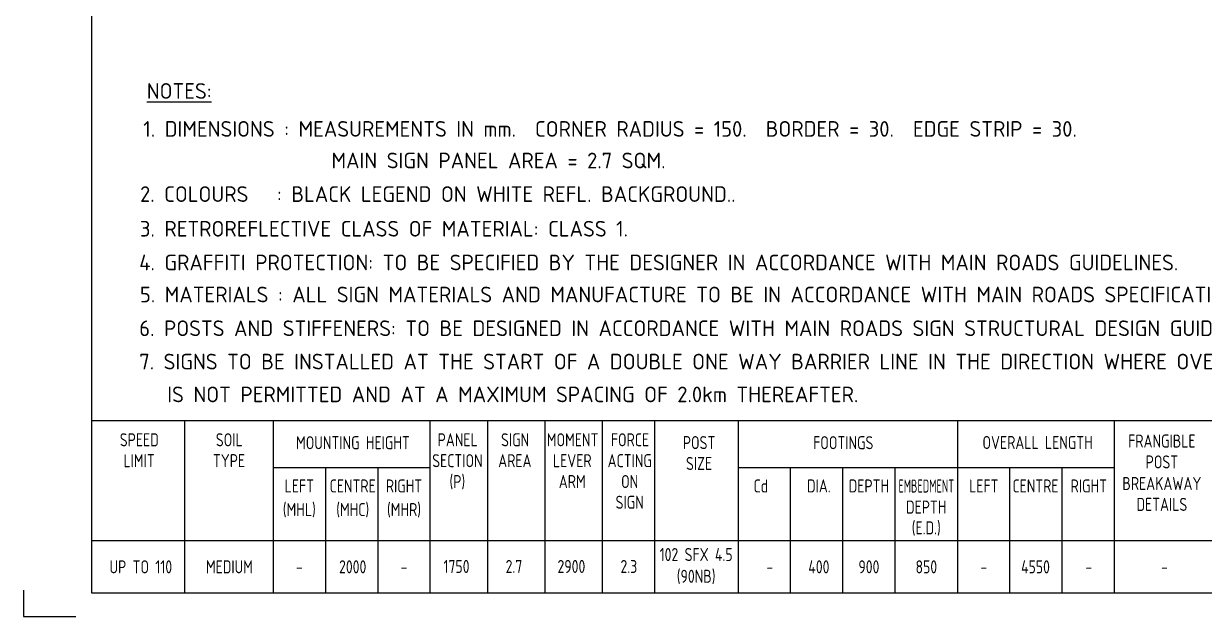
# Model space of a CAD drawing. Header units: inches. Extents: x 0 to 420, y 0 to 297.
# Drawn here: x 0 to 226.1, y 0 to 113.6 of the extents above; entities that cross this region are included whole.
import ezdxf
from ezdxf.enums import TextEntityAlignment as Align

# ---------------------------------------------------------------- set-up
doc = ezdxf.new("R2010")
doc.units = ezdxf.units.IN
doc.header["$MEASUREMENT"] = 0
for name, color, linetype in [('L25', 1, 'Continuous'), ('T25', 1, 'Continuous'), ('TBLK18', 4, 'Continuous'), ('TBLK25', 1, 'Continuous'), ('TBLK35', 3, 'Continuous'), ('TBLK50', 7, 'Continuous')]:
    doc.layers.add(name, color=color, linetype=linetype)
doc.styles.add('ISO', font='iso3098b.shx')

# ---------------------------------------------------------------- blocks, each defined once
blk = doc.blocks.new('A3BBLK')
at = {"layer": 'TBLK25'}
for p, q in [((0, 5), (0, 0)), ((0, 0), (10, 0))]:
    blk.add_line(p, q, dxfattribs=at)
at = {"layer": 'TBLK50'}
for p, q in [((13, 292.5), (13, 4.5)), ((13, 4.5), (415.5, 4.5))]:
    blk.add_line(p, q, dxfattribs=at)
blk = doc.blocks.new('TBLK NO LA')
blk.add_blockref('A3BBLK', (0, 0))
at = {"layer": 'TBLK18', "style": 'ISO'}
blk.add_attdef('MR_DIRECTORATE', text='', height=1.5, dxfattribs=at).set_placement((381.5, 68.12), align=Align.CENTER)
for tag, p in [('STREET_NAME', (355.51, 62.1)), ('SUBURB_POSTCODE', (388.49, 62.1)), ('TELEPHONE_NO.', (368.31, 59.84)), ('FAX_NO.', (393.56, 59.84))]:
    blk.add_attdef(tag, p, '', height=1.5, dxfattribs=at)
at = {"layer": 'TBLK25', "style": 'ISO'}
for tag, height, p in [('MR_BRANCH', 2, (381.5, 65.2)), ('ROAD_SECTION', 1.75, (384, 29.88)), ('SLK', 1.75, (384, 26.82)), ('CHAINAGE', 1.75, (384, 19.92)), ('LOCAL_AUTHORITY', 1.75, (384, 17.02))]:
    blk.add_attdef(tag, text='', height=height, dxfattribs=at).set_placement(p, align=Align.CENTER)
for tag, p, height in [('FILE_NUMBER', (371.77, 54.24), 2.5), ('DESIGNED_/_DRAWN', (371.77, 49.49), 2), ('VERIFIED', (371.77, 44.49), 2), ('APPROVED', (371.77, 39.49), 2)]:
    blk.add_attdef(tag, p, '', height=height, dxfattribs=at)
at = {"layer": 'TBLK35', "style": 'ISO', "width": 0.9}
for tag, p in [('ROAD_PROJECT&NUMBER', (384, 32.94)), ('DRAWING_DESCRIPTION', (384, 23))]:
    blk.add_attdef(tag, text='', height=2.5, dxfattribs=at).set_placement(p, align=Align.CENTER)
at = {"layer": 'TBLK50', "style": 'ISO'}
blk.add_attdef('MRWA_DRG_NUMBER', (356.29, 6.08), '', height=5, dxfattribs=at)

msp = doc.modelspace()

# ---------------------------------------------------------------- linework, layer by layer
at = {"layer": 'L25'}
for p, q in [((30.8125005, 14.5000003), (30.8125005, 4.5000003)), ((47.8125005, 14.5000003), (47.8125005, 4.5000003)), ((57.8125005, 14.5000003), (57.8125005, 4.5000003)), ((67.8125005, 14.5000003), (67.8125005, 4.5000003)), ((77.8125005, 14.5000003), (77.8125005, 4.5000003)), ((88.8125005, 14.5000003), (88.8125005, 4.5000003)), ((99.8125005, 14.5000003), (99.8125005, 4.5000003)), ((110.8125005, 14.5000003), (110.8125005, 4.5000003)), ((120.8125005, 14.5000003), (120.8125005, 4.5000003)), ((136.8125005, 14.5000003), (136.8125005, 4.5000003)), ((146.8125005, 14.5000003), (146.8125005, 4.5000003)), ((156.8125005, 14.5000003), (156.8125005, 4.5000003)), ((166.8125005, 14.5000003), (166.8125005, 4.5000003)), ((178.8125005, 14.5000003), (178.8125005, 4.5000003)), ((188.8125005, 14.5000003), (188.8125005, 4.5000003)), ((198.8125005, 14.5000003), (198.8125005, 4.5000003)), ((208.8125005, 14.5000003), (208.8125005, 4.5000003))]:
    msp.add_line(p, q, dxfattribs=at)
at = {"layer": 'TBLK50'}
for p, q in [((352.5000005, 37.5000003), (13.0000005, 37.5000003)), ((30.8125005, 37.5000003), (30.8125005, 14.5000003)), ((47.8125005, 37.5000003), (47.8125005, 14.5000003)), ((77.8125005, 37.5000003), (77.8125005, 14.5000003)), ((88.8125005, 37.5000003), (88.8125005, 14.5000003)), ((99.8125005, 37.5000003), (99.8125005, 14.5000003)), ((110.8125005, 37.5000003), (110.8125005, 14.5000003)), ((120.8125005, 37.5000003), (120.8125005, 14.5000003)), ((136.8125005, 37.5000003), (136.8125005, 14.5000003)), ((178.8125005, 37.5000003), (178.8125005, 14.5000003)), ((208.8125005, 37.5000003), (208.8125005, 14.5000003)), ((77.8125005, 28.5000003), (47.8125005, 28.5000003)), ((57.8125005, 28.5000003), (57.8125005, 14.5000003)), ((67.8125005, 28.5000003), (67.8125005, 14.5000003)), ((208.8125005, 28.5000003), (136.8125005, 28.5000003)), ((146.8125005, 28.5000003), (146.8125005, 14.5000003)), ((156.8125005, 28.5000003), (156.8125005, 14.5000003)), ((166.8125005, 28.5000003), (166.8125005, 14.5000003)), ((188.8125005, 28.5000003), (188.8125005, 14.5000003)), ((198.8125005, 28.5000003), (198.8125005, 14.5000003)), ((352.5000005, 14.5000003), (13.0000005, 14.5000003))]:
    msp.add_line(p, q, dxfattribs=at)

# ---------------------------------------------------------------- block references
at = {"layer": 'L25'}
msp.add_blockref('TBLK NO LA', (0.0000007, 0.0000002), dxfattribs=at)

# ---------------------------------------------------------------- texts
at = {"layer": 'L25', "style": 'ISO', "width": 0.8}
for s, p in [('SPEED', (22.1499636, 32.590957)), ('SOIL', (39.3793453, 32.590957)), ('PANEL', (83.1154653, 32.590957)), ('SIGN', (94.1154653, 32.590957)), ('MOMENT', (105.1154653, 32.590957)), ('FORCE', (116.1154653, 32.590957)), ('LIMIT', (22.099768, 28.590957)), ('TYPE', (39.3291497, 28.590957)), ('SECTION', (83.0652697, 28.590957)), ('AREA', (94.0652697, 28.590957)), ('LEVER', (105.0652697, 28.590957)), ('ACTING', (116.0652697, 28.590957)), ('(P)', (83.0514509, 24.590957)), ('ARM', (105.0514509, 24.590957)), ('ON', (116.0514509, 24.590957)), ('SIGN', (116.0514509, 20.6237846))]:
    msp.add_text(s, height=2.5, dxfattribs=at).set_placement(p, align=Align.CENTER)
at = {"layer": 'L25', "style": 'ISO'}
for s, width, p in [('MOUNTING HEIGHT', 0.8, (63.0549188, 33.2904243)), ('POST', 0.8, (129.3409752, 33.3093208)), ('FOOTINGS', 0.8, (156.9535524, 33.2904243)), ('OVERALL LENGTH', 0.8, (194.1690146, 33.3270489)), ('FRANGIBLE', 0.8, (217.9634118, 33.6041189)), ('SIZE', 0.8, (129.3409752, 29.3093208)), ('POST', 0.8, (217.9634118, 29.6041189)), ('LEFT', 0.8, (52.7913657, 25.0000003)), ('CENTRE', 0.8, (63.0148789, 25.0000003)), ('RIGHT', 0.8, (72.8401229, 25.0000003)), ('Cd', 0.8, (141.1645723, 25.0000003)), ('DIA.', 0.8, (152.2850201, 25.0000003)), ('DEPTH', 0.8, (161.8618929, 25.0000003)), ('EMBEDMENT', 0.6, (172.8443182, 24.9871641)), ('LEFT', 0.8, (183.860889, 25.0000003)), ('CENTRE', 0.8, (193.7655295, 25.0000003)), ('RIGHT', 0.8, (203.9633257, 25.0000003)), ('BREAKAWAY', 0.8, (217.9634118, 25.4674432)), ('DETAILS', 0.8, (217.9634118, 21.4674432)), ('(MHL)', 0.8, (52.7913657, 20.4778523)), ('(MHC)', 0.8, (63.0148789, 20.4778523)), ('(MHR)', 0.8, (72.8401229, 20.4778523)), ('DEPTH', 0.8, (172.8443182, 20.951663)), ('(E.D.)', 0.8, (172.8443182, 16.97676)), ('UP TO 110', 0.8, (22.4411483, 9.5000003)), ('MEDIUM', 0.8, (39.4054611, 9.5000003)), ('-', 0.8, (52.7913657, 9.5000003)), ('2000', 0.8, (63.0148789, 9.5000003)), ('-', 0.8, (72.8401229, 9.5000003)), ('1750', 0.8, (82.8945575, 9.5696486)), ('2.7', 0.8, (93.8945575, 9.5696486)), ('2900', 0.8, (104.8945575, 9.5696486)), ('2.3', 0.8, (115.8945575, 9.5696486)), (' -', 0.8, (142.2850201, 9.5000003)), ('400', 0.8, (152.2850201, 9.5000003)), ('900', 0.8, (161.8618929, 9.5000003)), ('850', 0.8, (172.8618929, 9.5000003)), ('-', 0.8, (183.860889, 9.5000003)), ('4550', 0.8, (193.7655295, 9.5000003)), ('-', 0.8, (203.9633257, 9.5000003)), ('-', 0.8, (218.4606277, 9.5000003))]:
    msp.add_text(s, height=2.5, dxfattribs=dict(at, width=width)).set_placement(p, align=Align.MIDDLE)
at = {"layer": 'L25', "insert": (128.783906, 13.1055379), "char_height": 2.5, "width": 19.596865209, "attachment_point": 2, "style": 'ISO'}
msp.add_mtext('{\\W0.8;102 SFX 4.5 (90NB)}', dxfattribs=at)
at = {"layer": 'T25', "color": 3, "style": 'ISO'}
for s, p in [('%%UNOTES:', (23.584646, 99.1850193)), ('1. DIMENSIONS : MEASUREMENTS IN mm.  CORNER RADIUS = 150.  BORDER = 30.  EDGE STRIP = 30.', (22.9117705, 91.9186008)), ('MAIN SIGN PANEL AREA = 2.7 SQM.', (58.9569586, 85.8656893)), ('2. COLOURS   : BLACK LEGEND ON WHITE REFL. BACKGROUND..', (22.2975228, 79.4255552)), ('3. RETROREFLECTIVE CLASS OF MATERIAL: CLASS 1.', (22.2764467, 72.7856066)), ('4. GRAFFITI PROTECTION: TO BE SPECIFIED BY THE DESIGNER IN ACCORDANCE WITH MAIN ROADS GUIDELINES.', (22.1418716, 66.3189077)), ('5. MATERIALS : ALL SIGN MATERIALS AND MANUFACTURE TO BE IN ACCORDANCE WITH MAIN ROADS SPECIFICATION 601. ', (22.2764467, 60.1840223)), ('6. POSTS AND STIFFENERS: TO BE DESIGNED IN ACCORDANCE WITH MAIN ROADS SIGN STRUCTURAL DESIGN GUIDELINES.', (22.1418716, 53.7173233)), ('7. SIGNS TO BE INSTALLED AT THE START OF A DOUBLE ONE WAY BARRIER LINE IN THE DIRECTION WHERE OVERTAKING', (22.1418716, 47.3315432)), ('IS NOT PERMITTED AND AT A MAXIMUM SPACING OF 2.0km THEREAFTER.', (27.5052941, 41.0395936))]:
    msp.add_text(s, height=3, dxfattribs=at).set_placement(p)

doc.saveas('drawing.dxf')
